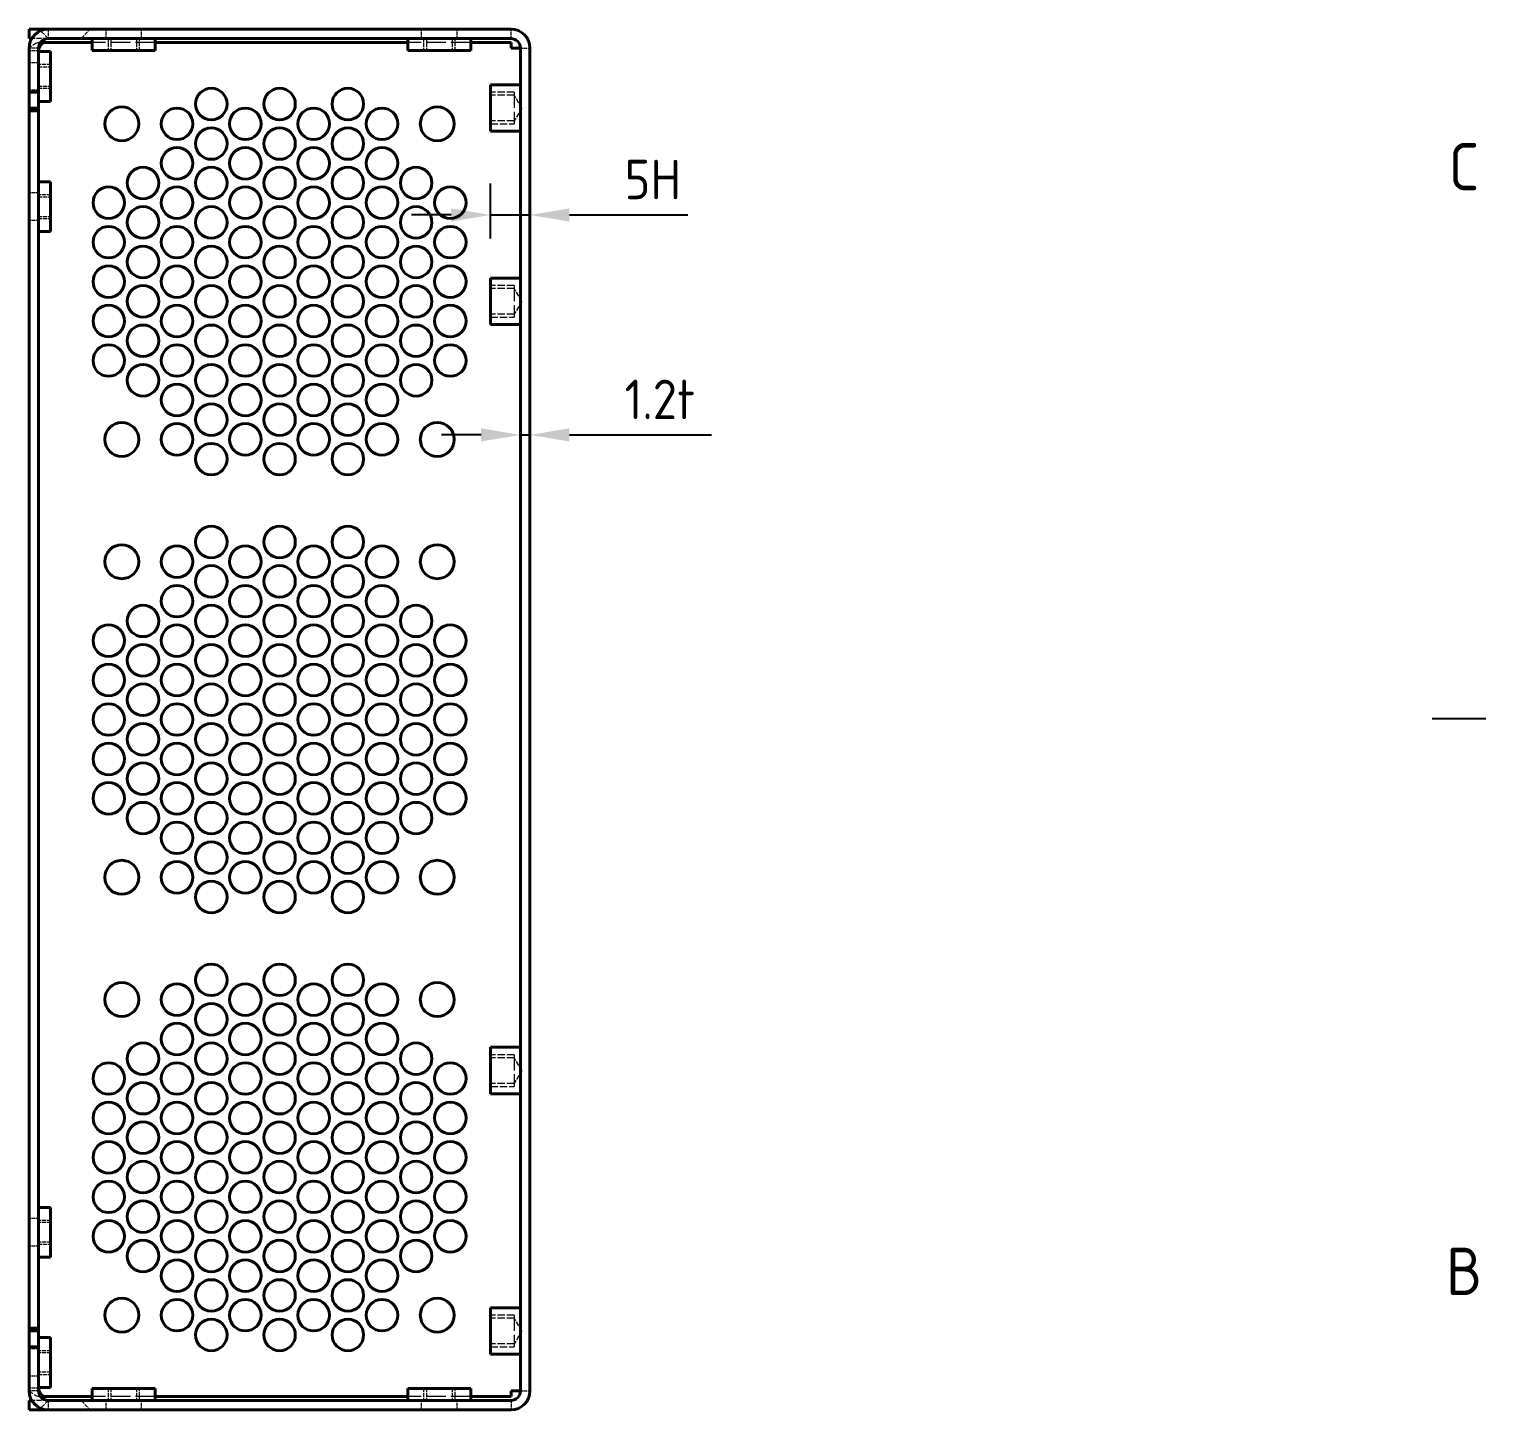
# Model space of a CAD drawing. Header units: millimetres. Extents: x 0 to 1188, y 0 to 840.
# Drawn here: x 990.1 to 1174.8, y 192.4 to 367.4 of the extents above; entities that cross this region are included whole.
import ezdxf

# ---------------------------------------------------------------- set-up
doc = ezdxf.new("R2010")
doc.units = ezdxf.units.MM
doc.header["$LTSCALE"] = 2
doc.linetypes.add('DASHED', pattern=[0.2067, 0.1654, -0.0413])
doc.layers.get('0').update_dxf_attribs({"color": 3, "lineweight": 25})
for name, color, linetype, lineweight in [('가려진 것(ISO)', 2, 'DASHED', 18), ('가시적인 것(ISO)', 3, 'Continuous', 40), ('경계(ISO)', 7, 'Continuous', 25), ('치수(ISO)', 2, 'Continuous', 25)]:
    doc.layers.add(name, color=color, linetype=linetype, lineweight=lineweight)
doc.styles.add('문자 텍스트_PSTEK_POSCO', font='isocp.shx')
doc.styles.add('치수 텍스트_PSTEK_POSCO', font='isocp.shx')
doc.dimstyles.new('치수_PSTEK_POSCO', dxfattribs={"dimscale": 2, "dimtxt": 2.5, "dimasz": 2.5, "dimexe": 2, "dimexo": 2.5, "dimgap": 1, "dimtad": 1, "dimrnd": 1e-08, "dimdsep": 46, "dimtxsty": '치수 텍스트_PSTEK_POSCO', "dimcen": 0.09, "dimdle": 10, "dimclrd": 7, "dimclre": 7, "dimclrt": 2, "dimadec": 1, "dimazin": 2, "dimtfac": 1, "dimtmove": 0, "dimatfit": 3, "dimfxl": 0, "dimtolj": 1, "dimlwd": -1, "dimlwe": -1, "dimarcsym": 0})

# ---------------------------------------------------------------- blocks, each defined once
blk = doc.blocks.new('경계 Default Border')
at = {"layer": '경계(ISO)'}
blk.add_line((584.0000152587891, 140), (587.400016784668, 140), dxfattribs=at)
at = {"layer": '경계(ISO)', "color": 2, "char_height": 3.00000011920929, "attachment_point": 7, "style": '문자 텍스트_PSTEK_POSCO'}
for s, insert in [('C', (585.0445395201642, 173.4713944559917)), ('B', (584.8782702028949, 103.4713944559917))]:
    blk.add_mtext(s, dxfattribs=dict(at, insert=insert))
blk = doc.blocks.new('*D83')
at = {"layer": 'Defpoints', "color": 0}
for p in [(1053.600336797223, 315.9497324874676), (1052.400336797223, 314.7635502300778), (1053.600336797223, 314.7635502300778)]:
    blk.add_point(p, dxfattribs=at)
at = {"layer": '치수(ISO)', "color": 7}
for p, q in [((1047.400336797223, 315.9497324874676), (1042.400336797223, 315.9497324874676)), ((1052.400336797223, 315.9497324874676), (1053.600336797223, 315.9497324874676)), ((1058.600336797223, 315.9497324874676), (1076.600336797223, 315.9497324874676))]:
    blk.add_line(p, q, dxfattribs=at)
for points in [[(1047.400336797223, 316.7830658208009), (1047.400336797223, 315.1163991541343), (1052.400336797223, 315.9497324874676)], [(1058.600336797223, 316.7830658208009), (1058.600336797223, 315.1163991541343), (1053.600336797223, 315.9497324874676)]]:
    blk.add_solid(points, dxfattribs=at)
at = {"layer": '치수(ISO)', "color": 2, "insert": (1065.600336797223, 320.4502246134518), "char_height": 5, "attachment_point": 4, "style": '치수 텍스트_PSTEK_POSCO'}
blk.add_mtext('\\A1;1.2t', dxfattribs=at)
blk = doc.blocks.new('*D84')
at = {"layer": 'Defpoints', "color": 0}
for p in [(1053.600336797223, 343.8250155361293), (1053.600336797223, 342.7574515044785), (1048.60033679722, 335.8281824404706)]:
    blk.add_point(p, dxfattribs=at)
at = {"layer": '치수(ISO)', "color": 7}
for p, q in [((1048.60033679722, 340.8281824404706), (1048.60033679722, 347.8250155361293)), ((1043.60033679722, 343.8250155361293), (1038.60033679722, 343.8250155361293)), ((1048.60033679722, 343.8250155361293), (1053.600336797223, 343.8250155361293)), ((1058.600336797223, 343.8250155361293), (1073.600336797223, 343.8250155361293))]:
    blk.add_line(p, q, dxfattribs=at)
for points in [[(1043.60033679722, 344.6583488694626), (1043.60033679722, 342.991682202796), (1048.60033679722, 343.8250155361293)], [(1058.600336797223, 344.6583488694626), (1058.600336797223, 342.991682202796), (1053.600336797223, 343.8250155361293)]]:
    blk.add_solid(points, dxfattribs=at)
at = {"layer": '치수(ISO)', "color": 2, "insert": (1065.600336797223, 348.3250155361293), "char_height": 5, "attachment_point": 4, "style": '치수 텍스트_PSTEK_POSCO'}
blk.add_mtext('\\A1;5H', dxfattribs=at)

msp = doc.modelspace()

# ---------------------------------------------------------------- linework, layer by layer
at = {"layer": '가려진 것(ISO)', "ltscale": 1.979318737983704}
for p, q in [((992.500336797219, 366.1781824404704), (990.4218758281364, 366.1781824404704)), ((992.5003367972191, 193.5781824404707), (990.4218758281364, 193.5781824404707))]:
    msp.add_line(p, q, dxfattribs=at)
at = {"layer": '가려진 것(ISO)', "ltscale": 1.548747420310974}
for p, q in [((992.500336797217, 366.2281824404704), (991.350336797217, 367.3781824404705)), ((996.700336797217, 366.2281824404704), (997.8503367972169, 367.3781824404705)), ((992.500336797217, 193.5281824404706), (991.350336797217, 192.3781824404707)), ((996.700336797217, 193.5281824404706), (997.8503367972169, 192.3781824404707))]:
    msp.add_line(p, q, dxfattribs=at)
at = {"layer": '가려진 것(ISO)', "ltscale": 1.142717957496643}
for p, q in [((992.5003367972192, 367.3781824404705), (992.5003367972192, 366.1781824404704)), ((999.8503367970786, 366.1781824404704), (999.8503367970786, 367.3781824404704)), ((1004.350336797079, 366.1781824404704), (1004.350336797079, 367.3781824404704)), ((1039.850336797079, 366.1781824404704), (1039.850336797079, 367.3781824404705)), ((1044.350336797079, 366.1781824404704), (1044.350336797079, 367.3781824404705)), ((1051.200336797076, 366.1781824404705), (1051.200336797076, 367.3781824404705)), ((991.3003367970764, 364.9781824404704), (990.1003367970765, 364.9781824404704)), ((991.3003367970764, 364.6246290498771), (990.1003367970765, 364.6246290498771)), ((1052.400336797076, 364.9781824404704), (1053.600336797076, 364.9781824404704)), ((991.3003367972196, 363.1281824404704), (990.1003367972196, 363.1281824404704)), ((991.3003367972196, 359.6281824404704), (990.1003367972196, 359.6281824404704)), ((991.3003367970773, 346.6281824404705), (990.1003367970773, 346.6281824404705)), ((991.3003367970773, 343.1281824404705), (990.1003367970773, 343.1281824404705)), ((991.3003367970773, 216.6281824404705), (990.1003367970775, 216.6281824404705)), ((991.3003367970773, 213.1281824404705), (990.1003367970775, 213.1281824404705)), ((991.3003367972196, 200.1281824404708), (990.1003367972197, 200.1281824404708)), ((991.3003367972196, 196.6281824404707), (990.1003367972197, 196.6281824404707)), ((991.3003367970764, 195.1317358310638), (990.1003367970765, 195.1317358310638)), ((991.3003367970765, 194.7781824404706), (990.1003367970765, 194.7781824404706)), ((1052.400336797076, 194.7781824404705), (1053.600336797076, 194.7781824404705)), ((992.5003367972198, 193.5781824404707), (992.5003367972198, 192.3781824404706)), ((999.8503367970789, 192.3781824404705), (999.8503367970789, 193.5781824404705)), ((1004.350336797079, 192.3781824404705), (1004.350336797079, 193.5781824404705)), ((1039.850336797079, 192.3781824404705), (1039.850336797079, 193.5781824404705)), ((1044.350336797079, 192.3781824404705), (1044.350336797079, 193.5781824404705)), ((1051.200336797076, 193.5781824404705), (1051.200336797076, 192.3781824404705))]:
    msp.add_line(p, q, dxfattribs=at)
at = {"layer": '가려진 것(ISO)', "ltscale": 6.282869815826416}
for p, q in [((996.7003367972168, 366.2281824404704), (992.500336797217, 366.2281824404704)), ((996.700336797217, 193.5281824404706), (992.5003367972171, 193.5281824404706))]:
    msp.add_line(p, q, dxfattribs=at)
at = {"layer": '가려진 것(ISO)', "ltscale": 0.04751741513609886}
for p, q in [((996.700336797217, 366.1781824404704), (996.700336797217, 366.2281824404704)), ((996.700336797217, 193.5281824404706), (996.700336797217, 193.5781824404707))]:
    msp.add_line(p, q, dxfattribs=at)
at = {"layer": '가려진 것(ISO)', "ltscale": 1.428422451019287}
for p, q in [((1000.100336797079, 366.1781824404704), (1000.100336797079, 364.6781824404704)), ((1000.479336797079, 366.1781824404704), (1000.479336797079, 364.6781824404704)), ((1003.721336797079, 366.1781824404704), (1003.721336797079, 364.6781824404704)), ((1004.100336797079, 364.6781824404704), (1004.100336797079, 366.1781824404704)), ((1040.100336797079, 366.1781824404704), (1040.100336797079, 364.6781824404704)), ((1040.479336797079, 366.1781824404704), (1040.479336797079, 364.6781824404704)), ((1043.721336797079, 366.1781824404704), (1043.721336797079, 364.6781824404704)), ((1044.100336797079, 364.6781824404704), (1044.100336797079, 366.1781824404704)), ((992.8003367972211, 362.8781824404705), (991.300336797221, 362.8781824404705)), ((991.3003367972212, 362.6076824404704), (992.8003367972211, 362.6076824404704)), ((991.3003367972212, 360.1486824404705), (992.8003367972211, 360.1486824404705)), ((991.3003367972212, 359.8781824404704), (992.8003367972211, 359.8781824404704)), ((992.8003367970774, 346.3781824404705), (991.3003367970773, 346.3781824404705)), ((991.3003367970773, 346.1076824404705), (992.8003367970774, 346.1076824404705)), ((991.3003367970773, 343.6486824404705), (992.8003367970774, 343.6486824404705)), ((991.3003367970773, 343.3781824404705), (992.8003367970774, 343.3781824404705)), ((992.8003367970774, 216.3781824404704), (991.3003367970773, 216.3781824404704)), ((992.8003367970774, 216.1076824404704), (991.3003367970773, 216.1076824404704)), ((992.8003367970774, 213.6486824404704), (991.3003367970773, 213.6486824404704)), ((991.3003367970773, 213.3781824404704), (992.8003367970774, 213.3781824404704)), ((992.8003367972211, 199.8781824404707), (991.3003367972212, 199.8781824404707)), ((992.8003367972211, 199.6076824404707), (991.3003367972212, 199.6076824404707)), ((992.8003367972211, 197.1486824404707), (991.3003367972212, 197.1486824404707)), ((991.3003367972212, 196.8781824404707), (992.8003367972211, 196.8781824404707)), ((1000.100336797079, 195.0781824404705), (1000.100336797079, 193.5781824404705)), ((1000.479336797079, 195.0781824404705), (1000.479336797079, 193.5781824404705)), ((1003.721336797079, 195.0781824404705), (1003.721336797079, 193.5781824404705)), ((1004.100336797079, 193.5781824404705), (1004.100336797079, 195.0781824404705)), ((1040.100336797079, 195.0781824404704), (1040.100336797079, 193.5781824404705)), ((1040.479336797079, 195.0781824404704), (1040.479336797079, 193.5781824404705)), ((1043.721336797079, 195.0781824404704), (1043.721336797079, 193.5781824404705)), ((1044.100336797079, 193.5781824404705), (1044.100336797079, 195.0781824404704))]:
    msp.add_line(p, q, dxfattribs=at)
at = {"layer": '가려진 것(ISO)', "ltscale": 7.618686199188232}
for p, q in [((1006.100336797076, 365.6781824404704), (998.100336797076, 365.6781824404704)), ((1046.100336797076, 365.6781824404704), (1038.100336797076, 365.6781824404704)), ((1006.100336797076, 194.0781824404704), (998.100336797076, 194.0781824404704)), ((1046.100336797076, 194.0781824404705), (1038.100336797076, 194.0781824404705))]:
    msp.add_line(p, q, dxfattribs=at)
at = {"layer": '가려진 것(ISO)', "ltscale": 2.856944799423218}
for p, q in [((1051.600336797146, 359.3781824404706), (1048.600336797146, 359.3781824404706)), ((1051.600336797146, 358.9991824404706), (1048.600336797146, 358.9991824404706)), ((1051.600336797146, 355.7571824404705), (1048.600336797146, 355.7571824404705)), ((1048.600336797146, 355.3781824404705), (1051.600336797146, 355.3781824404705)), ((1051.60033679722, 334.8781824404706), (1048.60033679722, 334.8781824404706)), ((1051.60033679722, 334.4991824404706), (1048.60033679722, 334.4991824404706)), ((1051.60033679722, 331.2571824404706), (1048.60033679722, 331.2571824404706)), ((1048.60033679722, 330.8781824404706), (1051.60033679722, 330.8781824404706)), ((1051.60033679722, 237.3781824404706), (1048.60033679722, 237.3781824404706)), ((1051.60033679722, 236.9991824404706), (1048.60033679722, 236.9991824404706)), ((1051.60033679722, 233.7571824404706), (1048.60033679722, 233.7571824404706)), ((1048.60033679722, 233.3781824404706), (1051.60033679722, 233.3781824404706)), ((1051.600336797146, 204.3781824404705), (1048.600336797146, 204.3781824404705)), ((1051.600336797146, 203.9991824404705), (1048.600336797146, 203.9991824404705)), ((1051.600336797146, 200.7571824404705), (1048.600336797146, 200.7571824404705)), ((1048.600336797146, 200.3781824404705), (1051.600336797146, 200.3781824404705))]:
    msp.add_line(p, q, dxfattribs=at)
at = {"layer": '가려진 것(ISO)', "ltscale": 5.983680725097656}
for p, q in [((1051.600336797146, 359.3781824404706), (1051.600336797146, 355.3781824404705)), ((1051.60033679722, 334.8781824404706), (1051.60033679722, 330.8781824404706)), ((1051.60033679722, 237.3781824404706), (1051.60033679722, 233.3781824404706)), ((1051.600336797146, 204.3781824404705), (1051.600336797146, 200.3781824404705))]:
    msp.add_line(p, q, dxfattribs=at)
at = {"layer": '가려진 것(ISO)', "ltscale": 1.80089795589447}
for p, q in [((1052.574331860589, 357.3781824404705), (1051.600336797146, 358.9991824404706)), ((1052.574331860589, 357.3781824404705), (1051.600336797146, 355.7571824404705)), ((1052.574331860663, 332.8781824404706), (1051.60033679722, 334.4991824404706)), ((1052.574331860663, 332.8781824404706), (1051.60033679722, 331.2571824404706)), ((1052.574331860663, 235.3781824404706), (1051.60033679722, 236.9991824404706)), ((1052.574331860663, 235.3781824404706), (1051.60033679722, 233.7571824404706)), ((1052.574331860589, 202.3781824404705), (1051.600336797146, 203.9991824404705)), ((1052.574331860589, 202.3781824404705), (1051.600336797146, 200.7571824404705))]:
    msp.add_line(p, q, dxfattribs=at)
at = {"layer": '가려진 것(ISO)', "ltscale": 2.648632049560547}
for points in [[(991.351380305216, 365.6781824395795), (990.5987311854556, 365.4729813788896), (990.100336797076, 365.0532636841256), (990.1003367970764, 364.6246290498771)], [(990.1003367970764, 195.1317358310638), (990.1003367970761, 194.7031011968153), (990.5987311854557, 194.2833835020513), (991.3513803052163, 194.0781824413614)]]:
    msp.add_open_spline(points, degree=3, dxfattribs=at)
at = {"layer": '가려진 것(ISO)', "ltscale": 0.3465918600559235}
for points in [[(991.525657362595, 365.6781824404704), (991.4675650112247, 365.6781824404704), (991.4094726598544, 365.6781824404704), (991.351380308484, 365.6781824404704)], [(991.3513803084843, 194.0781824404705), (991.4094726598545, 194.0781824404705), (991.4675650112248, 194.0781824404705), (991.525657362595, 194.0781824404705)]]:
    msp.add_open_spline(points, degree=3, dxfattribs=at)
at = {"layer": '가시적인 것(ISO)'}
for p, q in [((992.500336797219, 367.3781824404705), (990.100336797219, 367.3781824404705)), ((990.100336797219, 366.1781824404704), (990.100336797219, 367.3781824404705)), ((990.4218758281364, 366.1781824404704), (990.100336797219, 366.1781824404704)), ((1051.200336797223, 367.3781824404706), (992.5003367972232, 367.3781824404705)), ((992.5003367972232, 366.1781824404704), (1051.200336797223, 366.1781824404706)), ((998.1003367970787, 366.1781824404704), (998.1003367970787, 364.6781824404704)), ((1006.100336797079, 366.1781824404704), (1006.100336797079, 364.6781824404704)), ((1038.100336797079, 366.1781824404704), (1038.100336797079, 364.6781824404704)), ((1046.100336797079, 366.1781824404704), (1046.100336797079, 364.6781824404704)), ((990.1003367972231, 364.9781824404704), (990.1003367972231, 359.3781824404704)), ((991.3003367972232, 359.3781824404704), (991.3003367972232, 364.9781824404704)), ((991.300336797221, 364.5281824404703), (992.8003367972211, 364.5281824404703)), ((991.9258585510606, 365.6781824404704), (992.5003367970761, 365.6781824404704)), ((998.100336797076, 365.6781824404704), (992.500336797076, 365.6781824404704)), ((992.8003367972211, 364.5281824404703), (992.8003367972211, 358.2281824404704)), ((1006.100336797079, 364.6781824404704), (998.1003367970787, 364.6781824404704)), ((1038.100336797076, 365.6781824404704), (1006.100336797076, 365.6781824404704)), ((1046.100336797079, 364.6781824404704), (1038.100336797079, 364.6781824404704)), ((1051.200336797076, 365.6781824404704), (1046.100336797076, 365.6781824404704)), ((1051.200336797076, 364.9781824404704), (1051.200336797076, 365.6781824404704)), ((1052.400336797076, 364.9781824404704), (1051.200336797076, 364.9781824404704)), ((1052.400336797223, 364.9781824404706), (1052.400336797223, 194.7781824404706)), ((1053.600336797223, 194.7781824404706), (1053.600336797223, 364.9781824404706)), ((1048.600336797146, 354.4281824404706), (1048.600336797146, 360.3281824404706)), ((1052.400336797146, 360.3281824404706), (1048.600336797146, 360.3281824404706)), ((990.1003367972231, 359.3781824404704), (990.1003367972226, 357.3781824404705)), ((991.3003367972232, 359.3781824404704), (990.1003367972231, 359.3781824404704)), ((991.3003367972226, 357.3781824404705), (991.3003367972232, 359.3781824404704)), ((990.1003367972226, 357.3781824404705), (991.3003367972226, 357.3781824404705)), ((990.1003367970784, 357.3781824404703), (990.1003367970786, 357.024629049877)), ((990.1003367970786, 357.024629049877), (990.1003367970786, 202.7317358310639)), ((990.1003367970786, 357.024629049877), (991.3003367970784, 357.024629049877)), ((991.3003367972212, 358.2281824404704), (992.8003367972211, 358.2281824404704)), ((991.3003367970784, 357.024629049877), (991.3003367970784, 357.3781824404704)), ((991.3003367970784, 357.024629049877), (991.3003367970787, 202.7317358310639)), ((1052.400336797146, 354.4281824404706), (1048.600336797146, 354.4281824404706)), ((991.3003367970773, 348.0281824404705), (992.8003367970774, 348.0281824404705)), ((992.8003367970774, 348.0281824404705), (992.8003367970774, 341.7281824404705)), ((991.3003367970773, 341.7281824404705), (992.8003367970774, 341.7281824404705)), ((1048.60033679722, 329.9281824404706), (1048.60033679722, 335.8281824404706)), ((1052.40033679722, 335.8281824404706), (1048.60033679722, 335.8281824404706)), ((1052.40033679722, 329.9281824404706), (1048.60033679722, 329.9281824404706)), ((1048.60033679722, 232.4281824404706), (1048.60033679722, 238.3281824404706)), ((1052.40033679722, 238.3281824404706), (1048.60033679722, 238.3281824404706)), ((1052.40033679722, 232.4281824404706), (1048.60033679722, 232.4281824404706)), ((991.3003367970773, 218.0281824404704), (992.8003367970774, 218.0281824404704)), ((992.8003367970774, 218.0281824404704), (992.8003367970774, 211.7281824404704)), ((991.3003367970773, 211.7281824404704), (992.8003367970774, 211.7281824404704)), ((1048.600336797146, 199.4281824404706), (1048.600336797146, 205.3281824404705)), ((1052.400336797146, 205.3281824404705), (1048.600336797146, 205.3281824404705)), ((990.1003367970786, 202.7317358310639), (990.1003367970784, 202.3781824404706)), ((991.3003367970787, 202.7317358310639), (990.1003367970786, 202.7317358310639)), ((990.1003367972227, 202.3781824404707), (990.1003367972232, 200.3781824404707)), ((991.3003367972226, 202.3781824404707), (990.1003367972227, 202.3781824404707)), ((991.3003367970784, 202.3781824404707), (991.3003367970787, 202.7317358310639)), ((991.3003367972232, 200.3781824404707), (991.3003367972226, 202.3781824404707)), ((991.3003367972212, 201.5281824404707), (992.8003367972211, 201.5281824404707)), ((992.8003367972211, 201.5281824404707), (992.8003367972211, 195.2281824404707)), ((990.1003367972232, 200.3781824404707), (991.3003367972232, 200.3781824404707)), ((990.1003367972232, 200.3781824404707), (990.1003367972232, 194.7781824404707)), ((991.3003367972232, 200.3781824404707), (991.3003367972232, 194.7781824404707)), ((1052.400336797146, 199.4281824404706), (1048.600336797146, 199.4281824404706)), ((991.3003367972212, 195.2281824404707), (992.8003367972211, 195.2281824404707)), ((991.9258585527803, 194.0781824404705), (992.500336797076, 194.0781824404705)), ((998.100336797076, 194.0781824404704), (992.500336797076, 194.0781824404704)), ((998.1003367970787, 195.0781824404705), (1006.100336797079, 195.0781824404705)), ((998.1003367970787, 193.5781824404705), (998.1003367970787, 195.0781824404705)), ((1006.100336797079, 193.5781824404705), (1006.100336797079, 195.0781824404705)), ((1038.100336797076, 194.0781824404705), (1006.100336797076, 194.0781824404704)), ((1038.100336797079, 195.0781824404704), (1046.100336797079, 195.0781824404704)), ((1038.100336797079, 193.5781824404705), (1038.100336797079, 195.0781824404704)), ((1046.100336797079, 193.5781824404705), (1046.100336797079, 195.0781824404704)), ((1051.200336797076, 194.0781824404705), (1046.100336797076, 194.0781824404705)), ((1051.200336797076, 194.7781824404705), (1051.200336797076, 194.0781824404705)), ((1052.400336797076, 194.7781824404705), (1051.200336797076, 194.7781824404705)), ((990.4218758281364, 193.5781824404707), (990.100336797219, 193.5781824404707)), ((990.100336797219, 192.3781824404706), (990.100336797219, 193.5781824404707)), ((992.5003367972191, 192.3781824404706), (990.100336797219, 192.3781824404706)), ((992.5003367972232, 193.5781824404707), (1051.200336797223, 193.5781824404706)), ((992.5003367972232, 192.3781824404707), (1051.200336797223, 192.3781824404706))]:
    msp.add_line(p, q, dxfattribs=at)
for centre, radius in [((1013.190336797076, 357.8781824404704), 2), ((1021.850336797076, 357.8781824404704), 2), ((1030.510336797076, 357.8781824404704), 2), ((1001.850336797076, 355.3781824404704), 2.150000000000005), ((1008.860336797076, 355.3781824404704), 2), ((1017.520336797076, 355.3781824404704), 2), ((1026.180336797076, 355.3781824404704), 2), ((1034.840336797076, 355.3781824404704), 2), ((1041.850336797076, 355.3781824404705), 2.150000000000021), ((1013.190336797076, 352.8781824404704), 2), ((1021.850336797076, 352.8781824404704), 2), ((1030.510336797076, 352.8781824404704), 2), ((1008.860336797076, 350.3781824404705), 2), ((1017.520336797076, 350.3781824404704), 2), ((1026.180336797076, 350.3781824404704), 2), ((1034.840336797076, 350.3781824404704), 2), ((1004.530336797076, 347.8781824404704), 2), ((1013.190336797076, 347.8781824404704), 2), ((1021.850336797076, 347.8781824404704), 2), ((1030.510336797076, 347.8781824404704), 2), ((1039.170336797076, 347.8781824404704), 2), ((1000.200336797076, 345.3781824404704), 2), ((1008.860336797076, 345.3781824404705), 2), ((1017.520336797076, 345.3781824404704), 2), ((1026.180336797076, 345.3781824404704), 2), ((1034.840336797076, 345.3781824404704), 2), ((1043.500336797076, 345.3781824404704), 2), ((1004.530336797076, 342.8781824404704), 2), ((1013.190336797076, 342.8781824404704), 2), ((1021.850336797076, 342.8781824404704), 2), ((1030.510336797076, 342.8781824404704), 2), ((1039.170336797076, 342.8781824404704), 2), ((1000.200336797076, 340.3781824404704), 2), ((1008.860336797076, 340.3781824404705), 2), ((1017.520336797076, 340.3781824404704), 2), ((1026.180336797076, 340.3781824404704), 2), ((1034.840336797076, 340.3781824404704), 2), ((1043.500336797076, 340.3781824404704), 2), ((1004.530336797076, 337.8781824404704), 2), ((1013.190336797076, 337.8781824404704), 2), ((1021.850336797076, 337.8781824404704), 2), ((1030.510336797076, 337.8781824404704), 2), ((1039.170336797076, 337.8781824404704), 2), ((1000.200336797076, 335.3781824404704), 2), ((1008.860336797076, 335.3781824404705), 2), ((1017.520336797076, 335.3781824404704), 2), ((1026.180336797076, 335.3781824404704), 2), ((1034.840336797076, 335.3781824404704), 2), ((1043.500336797076, 335.3781824404704), 2), ((1004.530336797076, 332.8781824404704), 2), ((1013.190336797076, 332.8781824404704), 2), ((1021.850336797076, 332.8781824404704), 2), ((1030.510336797076, 332.8781824404704), 2), ((1039.170336797076, 332.8781824404704), 2), ((1000.200336797076, 330.3781824404704), 2), ((1008.860336797076, 330.3781824404705), 2), ((1017.520336797076, 330.3781824404704), 2), ((1026.180336797076, 330.3781824404704), 2), ((1034.840336797076, 330.3781824404704), 2), ((1043.500336797076, 330.3781824404704), 2), ((1004.530336797076, 327.8781824404704), 2), ((1013.190336797076, 327.8781824404704), 2), ((1021.850336797076, 327.8781824404704), 2), ((1030.510336797076, 327.8781824404704), 2), ((1039.170336797076, 327.8781824404704), 2), ((1000.200336797076, 325.3781824404704), 2), ((1008.860336797076, 325.3781824404705), 2), ((1017.520336797076, 325.3781824404704), 2), ((1026.180336797076, 325.3781824404704), 2), ((1034.840336797076, 325.3781824404704), 2), ((1043.500336797076, 325.3781824404704), 2), ((1004.530336797076, 322.8781824404704), 2), ((1013.190336797076, 322.8781824404704), 2), ((1021.850336797076, 322.8781824404704), 2), ((1030.510336797076, 322.8781824404704), 2), ((1039.170336797076, 322.8781824404704), 2), ((1008.860336797076, 320.3781824404705), 2), ((1017.520336797076, 320.3781824404704), 2), ((1026.180336797076, 320.3781824404704), 2), ((1034.840336797076, 320.3781824404704), 2), ((1013.190336797076, 317.8781824404704), 2), ((1021.850336797076, 317.8781824404704), 2), ((1030.510336797076, 317.8781824404704), 2), ((1001.850336797076, 315.3781824404704), 2.150000000000005), ((1008.860336797076, 315.3781824404704), 2), ((1017.520336797076, 315.3781824404704), 2), ((1026.180336797076, 315.3781824404704), 2), ((1034.840336797076, 315.3781824404704), 2), ((1041.850336797076, 315.3781824404704), 2.150000000000022), ((1013.190336797076, 312.8781824404704), 2), ((1021.850336797076, 312.8781824404704), 2), ((1030.510336797076, 312.8781824404704), 2), ((1013.190336797076, 302.3781824404704), 2), ((1021.850336797076, 302.3781824404704), 2), ((1030.510336797076, 302.3781824404704), 2), ((1001.850336797076, 299.8781824404705), 2.150000000000006), ((1008.860336797076, 299.8781824404704), 2), ((1017.520336797076, 299.8781824404704), 2), ((1026.180336797076, 299.8781824404704), 2), ((1034.840336797076, 299.8781824404704), 2), ((1041.850336797076, 299.8781824404705), 2.150000000000022), ((1013.190336797076, 297.3781824404704), 2), ((1021.850336797076, 297.3781824404704), 2), ((1030.510336797076, 297.3781824404704), 2), ((1008.860336797076, 294.8781824404704), 2), ((1017.520336797076, 294.8781824404704), 2), ((1026.180336797076, 294.8781824404704), 2), ((1034.840336797076, 294.8781824404704), 2), ((1004.530336797076, 292.3781824404704), 2), ((1013.190336797076, 292.3781824404704), 2), ((1021.850336797076, 292.3781824404704), 2), ((1030.510336797076, 292.3781824404704), 2), ((1039.170336797076, 292.3781824404704), 2), ((1000.200336797076, 289.8781824404704), 2), ((1008.860336797076, 289.8781824404704), 2), ((1017.520336797076, 289.8781824404704), 2), ((1026.180336797076, 289.8781824404704), 2), ((1034.840336797076, 289.8781824404704), 2), ((1043.500336797076, 289.8781824404704), 2), ((1004.530336797076, 287.3781824404704), 2), ((1013.190336797076, 287.3781824404704), 2), ((1021.850336797076, 287.3781824404704), 2), ((1030.510336797076, 287.3781824404704), 2), ((1039.170336797076, 287.3781824404704), 2), ((1000.200336797076, 284.8781824404704), 2), ((1008.860336797076, 284.8781824404704), 2), ((1017.520336797076, 284.8781824404704), 2), ((1026.180336797076, 284.8781824404704), 2), ((1034.840336797076, 284.8781824404704), 2), ((1043.500336797076, 284.8781824404704), 2), ((1004.530336797076, 282.3781824404704), 2), ((1013.190336797076, 282.3781824404704), 2), ((1021.850336797076, 282.3781824404704), 2), ((1030.510336797076, 282.3781824404704), 2), ((1039.170336797076, 282.3781824404704), 2), ((1000.200336797076, 279.8781824404704), 2), ((1008.860336797076, 279.8781824404704), 2), ((1017.520336797076, 279.8781824404704), 2), ((1026.180336797076, 279.8781824404704), 2), ((1034.840336797076, 279.8781824404704), 2), ((1043.500336797076, 279.8781824404704), 2), ((1004.530336797076, 277.3781824404704), 2), ((1013.190336797076, 277.3781824404704), 2), ((1021.850336797076, 277.3781824404704), 2), ((1030.510336797076, 277.3781824404704), 2), ((1039.170336797076, 277.3781824404704), 2), ((1000.200336797076, 274.8781824404704), 2), ((1008.860336797076, 274.8781824404704), 2), ((1017.520336797076, 274.8781824404704), 2), ((1026.180336797076, 274.8781824404704), 2), ((1034.840336797076, 274.8781824404704), 2), ((1043.500336797076, 274.8781824404704), 2), ((1004.530336797076, 272.3781824404704), 2), ((1013.190336797076, 272.3781824404704), 2), ((1021.850336797076, 272.3781824404704), 2), ((1030.510336797076, 272.3781824404704), 2), ((1039.170336797076, 272.3781824404704), 2), ((1000.200336797076, 269.8781824404704), 2), ((1008.860336797076, 269.8781824404704), 2), ((1017.520336797076, 269.8781824404704), 2), ((1026.180336797076, 269.8781824404704), 2), ((1034.840336797076, 269.8781824404704), 2), ((1043.500336797076, 269.8781824404704), 2), ((1004.530336797076, 267.3781824404704), 2), ((1013.190336797076, 267.3781824404704), 2), ((1021.850336797076, 267.3781824404704), 2), ((1030.510336797076, 267.3781824404704), 2), ((1039.170336797076, 267.3781824404704), 2), ((1008.860336797076, 264.8781824404704), 2), ((1017.520336797076, 264.8781824404704), 2), ((1026.180336797076, 264.8781824404704), 2), ((1034.840336797076, 264.8781824404704), 2), ((1013.190336797076, 262.3781824404704), 2), ((1021.850336797076, 262.3781824404704), 2), ((1030.510336797076, 262.3781824404704), 2), ((1001.850336797076, 259.8781824404705), 2.150000000000006), ((1008.860336797076, 259.8781824404704), 2), ((1017.520336797076, 259.8781824404704), 2), ((1026.180336797076, 259.8781824404704), 2), ((1034.840336797076, 259.8781824404704), 2), ((1041.850336797076, 259.8781824404705), 2.150000000000022), ((1013.190336797076, 257.3781824404704), 2), ((1021.850336797076, 257.3781824404704), 2), ((1030.510336797076, 257.3781824404704), 2), ((1013.190336797076, 246.8781824404704), 2), ((1021.850336797076, 246.8781824404704), 2), ((1030.510336797076, 246.8781824404704), 2), ((1001.850336797076, 244.3781824404705), 2.150000000000006), ((1008.860336797076, 244.3781824404704), 2), ((1017.520336797076, 244.3781824404704), 2), ((1026.180336797076, 244.3781824404704), 2), ((1034.840336797076, 244.3781824404704), 2), ((1041.850336797076, 244.3781824404705), 2.150000000000023), ((1013.190336797076, 241.8781824404704), 2), ((1021.850336797076, 241.8781824404704), 2), ((1030.510336797076, 241.8781824404704), 2), ((1008.860336797076, 239.3781824404704), 2), ((1017.520336797076, 239.3781824404704), 2), ((1026.180336797076, 239.3781824404704), 2), ((1034.840336797076, 239.3781824404704), 2), ((1004.530336797076, 236.8781824404704), 2), ((1013.190336797076, 236.8781824404704), 2), ((1021.850336797076, 236.8781824404704), 2), ((1030.510336797076, 236.8781824404704), 2), ((1039.170336797076, 236.8781824404704), 2), ((1000.200336797076, 234.3781824404704), 2), ((1008.860336797076, 234.3781824404704), 2), ((1017.520336797076, 234.3781824404704), 2), ((1026.180336797076, 234.3781824404704), 2), ((1034.840336797076, 234.3781824404704), 2), ((1043.500336797076, 234.3781824404704), 2), ((1004.530336797076, 231.8781824404704), 2), ((1013.190336797076, 231.8781824404704), 2), ((1021.850336797076, 231.8781824404704), 2), ((1030.510336797076, 231.8781824404704), 2), ((1039.170336797076, 231.8781824404704), 2), ((1000.200336797076, 229.3781824404704), 2), ((1008.860336797076, 229.3781824404704), 2), ((1017.520336797076, 229.3781824404704), 2), ((1026.180336797076, 229.3781824404704), 2), ((1034.840336797076, 229.3781824404704), 2), ((1043.500336797076, 229.3781824404704), 2), ((1004.530336797076, 226.8781824404704), 2), ((1013.190336797076, 226.8781824404704), 2), ((1021.850336797076, 226.8781824404704), 2), ((1030.510336797076, 226.8781824404704), 2), ((1039.170336797076, 226.8781824404704), 2), ((1000.200336797076, 224.3781824404704), 2), ((1008.860336797076, 224.3781824404704), 2), ((1017.520336797076, 224.3781824404704), 2), ((1026.180336797076, 224.3781824404704), 2), ((1034.840336797076, 224.3781824404704), 2), ((1043.500336797076, 224.3781824404704), 2), ((1004.530336797076, 221.8781824404704), 2), ((1013.190336797076, 221.8781824404704), 2), ((1021.850336797076, 221.8781824404704), 2), ((1030.510336797076, 221.8781824404704), 2), ((1039.170336797076, 221.8781824404704), 2), ((1000.200336797076, 219.3781824404704), 2), ((1008.860336797076, 219.3781824404704), 2), ((1017.520336797076, 219.3781824404704), 2), ((1026.180336797076, 219.3781824404704), 2), ((1034.840336797076, 219.3781824404704), 2), ((1043.500336797076, 219.3781824404704), 2), ((1004.530336797076, 216.8781824404704), 2), ((1013.190336797076, 216.8781824404704), 2), ((1021.850336797076, 216.8781824404704), 2), ((1030.510336797076, 216.8781824404704), 2), ((1039.170336797076, 216.8781824404704), 2), ((1000.200336797076, 214.3781824404704), 2), ((1008.860336797076, 214.3781824404704), 2), ((1017.520336797076, 214.3781824404704), 2), ((1026.180336797076, 214.3781824404704), 2), ((1034.840336797076, 214.3781824404704), 2), ((1043.500336797076, 214.3781824404704), 2), ((1004.530336797076, 211.8781824404704), 2), ((1013.190336797076, 211.8781824404704), 2), ((1021.850336797076, 211.8781824404704), 2), ((1030.510336797076, 211.8781824404704), 2), ((1039.170336797076, 211.8781824404704), 2), ((1008.860336797076, 209.3781824404704), 2), ((1017.520336797076, 209.3781824404704), 2), ((1026.180336797076, 209.3781824404704), 2), ((1034.840336797076, 209.3781824404704), 2), ((1013.190336797076, 206.8781824404704), 2), ((1021.850336797076, 206.8781824404704), 2), ((1030.510336797076, 206.8781824404704), 2), ((1001.850336797076, 204.3781824404705), 2.150000000000006), ((1008.860336797076, 204.3781824404704), 2), ((1017.520336797076, 204.3781824404704), 2), ((1026.180336797076, 204.3781824404704), 2), ((1034.840336797076, 204.3781824404704), 2), ((1041.850336797076, 204.3781824404705), 2.150000000000023), ((1013.190336797076, 201.8781824404704), 2), ((1021.850336797076, 201.8781824404704), 2), ((1030.510336797076, 201.8781824404704), 2)]:
    msp.add_circle(centre, radius, dxfattribs=at)
for centre, radius, start, end in [((992.5003367972232, 364.9781824404704), 2.399999999999984, 90, 180), ((992.5003367972232, 364.9781824404704), 1.199999999999983, 90, 180), ((1051.200336797223, 364.9781824404706), 2.399999999999966, 0, 90), ((1051.200336797223, 364.9781824404706), 1.20000000000001, 0, 90), ((992.5003367970762, 364.6246290498771), 1.200000000000001, 118.6026112604523, 180), ((992.5003367972232, 194.7781824404707), 2.399999999999984, 180, 270), ((992.5003367970746, 195.1317358310638), 1.200000000000001, 180, 241.3973888278439), ((992.5003367972232, 194.7781824404706), 1.199999999999983, 180, 270), ((1051.200336797223, 194.7781824404706), 2.399999999999984, 270, 0), ((1051.200336797223, 194.7781824404706), 1.20000000000001, 270, 0)]:
    msp.add_arc(centre, radius, start, end, dxfattribs=at)
for points, knots in [([(991.9258585527803, 365.6781824404704), (991.8301121787308, 365.6781824404704), (991.7343658046815, 365.6781824404704), (991.600965407953, 365.6781824404704), (991.5633113852741, 365.6781824404704), (991.525657362595, 365.6781824404704)], [0, 0, 0, 0, 0.05999999999999872, 0.05999999999999872, 0.08359610359320196, 0.08359610359320196, 0.08359610359320196, 0.08359610359320196]), ([(991.525657362595, 194.0781824404705), (991.5633113852741, 194.0781824404705), (991.6009654079533, 194.0781824404705), (991.7343658046816, 194.0781824404705), (991.830112178731, 194.0781824404705), (991.9258585527803, 194.0781824404705)], [0.03640389640676928, 0.03640389640676928, 0.03640389640676928, 0.03640389640676928, 0.06000000000000227, 0.06000000000000227, 0.120000000000001, 0.120000000000001, 0.120000000000001, 0.120000000000001])]:
    msp.add_open_spline(points, degree=3, knots=knots, dxfattribs=at)

# ---------------------------------------------------------------- block references
at = {"xscale": 2, "yscale": 2, "zscale": 2}
msp.add_blockref('경계 Default Border', (0, 0), dxfattribs=at)

# ---------------------------------------------------------------- dimensions: what is measured, and where the dimension line sits
at = {"layer": '치수(ISO)', "color": 7}
dim = msp.add_linear_dim(base=(1053.600336797223, 343.8250155361293), p1=(1048.60033679722, 335.8281824404706), p2=(1053.600336797223, 342.7574515044785), text='<>H', dimstyle='치수_PSTEK_POSCO', override={"dimdec": 2, "dimse2": 1, "dimtp": 0, "dimtm": -0, "dimtdec": 2, "dimtofl": 1, "dimatfit": 1}, dxfattribs=at)
dim.commit()
dim.dimension.update_dxf_attribs({"geometry": '*D84', "text_midpoint": (1068.600336797223, 343.8250155361293), "dimtype": 160})
dim = msp.add_linear_dim(base=(1053.600336797223, 315.9497324874676), p1=(1052.400336797223, 314.7635502300778), p2=(1053.600336797223, 314.7635502300778), angle=180, text='<>t', dimstyle='치수_PSTEK_POSCO', override={"dimdec": 2, "dimse1": 1, "dimse2": 1, "dimtp": 0, "dimtm": -0, "dimtdec": 2, "dimtofl": 1, "dimatfit": 1}, dxfattribs=at)
dim.commit()
dim.dimension.update_dxf_attribs({"geometry": '*D83', "text_midpoint": (1070.100336797223, 315.9497324874676), "dimtype": 160})

doc.saveas('drawing.dxf')
